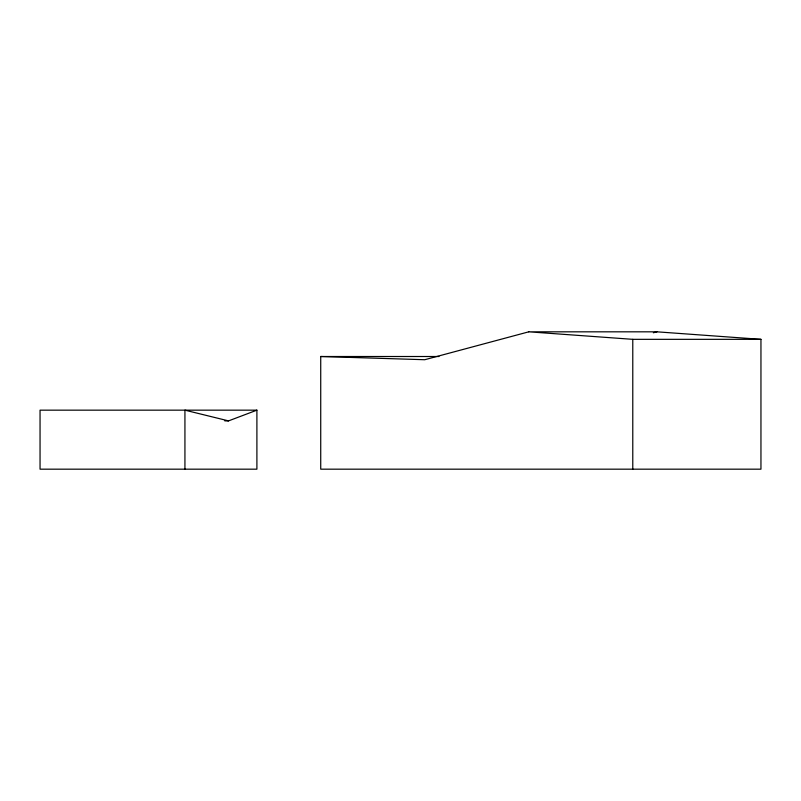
<?xml version="1.0" encoding="UTF-8"?>
<svg xmlns="http://www.w3.org/2000/svg" width="801" height="801" viewBox="0 0 801 801"><rect width="100%" height="100%" fill="white"/><g stroke="black" fill="none" stroke-linecap="round" stroke-linejoin="round"><path stroke-width="1.2" d="M224.791 420.885L228.535 420.885L256.901 410.162L256.901 469.176L40.05 469.176L40.05 410.162L256.901 410.162M528.77 331.824L424.75 359.719L320.73 356.505L320.73 469.176L760.95 469.176L760.95 339.334L656.93 331.824L528.77 331.824L632.78 339.334L760.95 339.334M653.346 332.785L656.93 331.824M320.73 356.505L438.948 356.505M228.535 420.885L184.931 410.162L184.931 469.176M632.78 339.334L632.78 469.176"/></g></svg>
